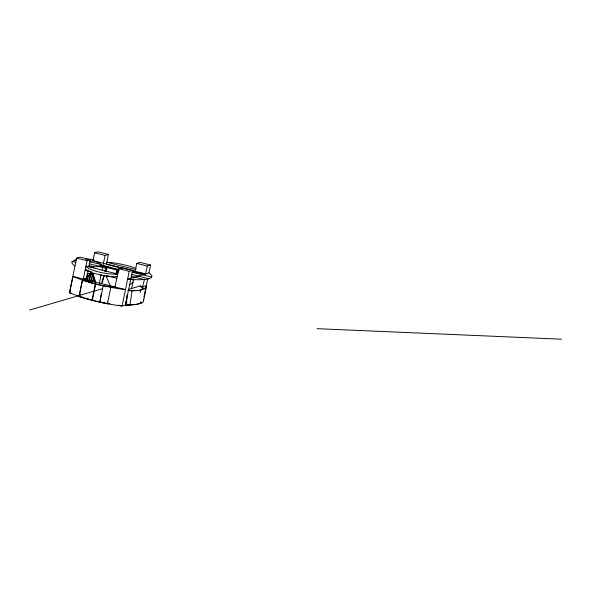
<?xml version="1.0" encoding="UTF-8"?>
<svg xmlns="http://www.w3.org/2000/svg" width="591" height="591" viewBox="0 0 591 591"><rect width="100%" height="100%" fill="white"/><g stroke="black" fill="none" stroke-linecap="round" stroke-linejoin="round"><path stroke-width="0.89" d="M126.969 294.975L126.526 305.037L138.013 304.21L142.172 302.666A82.903 12.684 11.6 0 0 143.458 299.74L143.458 299.74M134.32 304.705L125.462 305.052L122.101 306.042A40.247 6.154 11.6 0 1 107.466 303.752L107.68 301.949M125.89 301.388L125.462 305.052L136.048 304.468L142.172 302.666M140.532 303.419L140.769 301.624M101.63 266.009L101.741 265.226L100.884 264.266A26.625 4.071 11.6 0 0 92.994 260.675L89.588 261.68L101.172 264.591M130.781 279.115L125.462 305.052L129.976 304.963L132.074 290.691L139.18 290.417L141.803 289.642L142.571 288.438L140.193 285.955L128.483 289.405M101.327 293.424L99.835 302.186L107.466 303.752L109.978 303.552M88.99 266.74L90.423 259.752L79.977 257.122L76.616 258.112L69.442 292.804L71.312 293.269M109.446 286.583L110.842 287.329A40.247 6.154 11.6 0 0 125.469 289.62L72.966 276.411L69.598 292.84L83.213 297.923L99.835 302.186L103.203 285.763C96.621 283.746 88.805 283.414 83.242 279.011C92.551 284.714 104.164 286.059 114.935 286.982L110.842 287.329L103.203 285.763M72.966 276.411L82.481 280.2L79.135 296.63L83.915 297.827L81.883 296.808M83.265 279.27L87.062 260.742L90.423 259.752M87.209 274.113L87.342 273.456L93.171 274.128L95.683 282.55M86.618 278.28L88.281 270.19M86.943 280.43L87.298 278.701L86.707 278.058L83.397 279.033M90.792 271.402L90.246 274.084L93.171 274.128L86.559 276.086L87.815 280.297M91.531 267.826L91.893 266.039M106.328 264.613L108.419 254.44L97.973 251.81L94.612 252.808L92.994 260.675L128.986 269.725M91.967 300.331L95.336 283.909L82.504 280.208L87.291 281.405L83.863 279.691M95.676 284.005L92.299 300.427L93.245 300.176M99.975 265.61L99.746 266.711L106.808 268.484L107.037 267.383L99.975 265.61L101.224 265.241L108.522 266.977M99.377 283.119L101.172 274.364M102.073 269.984L105.058 255.43L108.419 254.44M103.425 278.76L104.134 275.303M104.851 271.808L105.59 268.211M106.048 271.557L107.037 267.383M106.173 271.609L106.653 269.267M92.351 300.442L107.466 303.752L110.842 287.329L115.023 286.99L118.776 268.72L122.138 267.73L132.583 270.353L130.966 278.221M115.991 274.054L116.841 269.932L118.628 270.301M116.117 274.106L116.988 269.888M117.314 274.52L118.111 270.619M117.461 274.431L118.134 271.129M132.583 270.353L129.222 271.343L122.101 306.042L118.621 305.163M131.623 288.467L133.603 278.834M134.837 272.813L136.772 263.409L140.126 262.419L150.579 265.049L148.962 272.916A60.733 9.293 11.6 0 1 151.894 276.418L151.577 277.342C148.6 279.831 144.3 279.388 140.665 279.728A60.733 9.293 11.6 0 1 127.604 279.211L148.962 272.916M140.178 292.722L140.717 290.085M144.559 279.004L142.32 287.869L145.061 288.585A82.903 12.684 11.6 0 0 146.346 285.667L142.985 286.657L140.193 285.955M151.68 277.039L132.561 272.288A27.622 4.226 11.6 0 1 145.6 273.906L147.218 266.039L150.579 265.049M143.894 297.103L147.743 278.863M143.598 300.568L146.487 286.495M72.383 278.738L72.885 276.448M69.997 290.521L69.494 292.811L69.524 291.223L70.78 289.885M102.383 282.35L104.082 275.34M101.497 283.739L103.972 275.251M80.383 294.215L78.972 296.586L82.371 280.156L87.298 278.701M74.998 265.98A59.75 9.138 11.6 0 1 72.183 261.503L76.187 259.752M129.385 284.847L133.285 282.528M145.061 288.585C140.119 291.149 134.356 290.802 128.971 290.543L131.815 290.765L131.246 290.624M92.913 281.456L93.777 281.205M93.208 300.162L92.314 300.427L84.653 298.086M29.55 310.053L102.287 288.748M89.766 274.121L93.171 274.128M317.042 328.677L561.45 339.19M87.431 273.744L89.758 273.855M127.671 290.329L132.074 290.691M82.481 280.2L85.148 280.474M72.183 261.503L75.759 262.382M94.612 252.808L105.058 255.43M136.772 263.409L147.218 266.039M135.871 269.622L106.801 262.308A18.306 2.8 11.6 0 1 136.078 268.543M130.751 270.168L145.6 273.906M106.395 264.295L121.369 268.063M131.941 270.722L135.465 271.609M76.616 258.112L87.062 260.742M118.776 268.72L129.222 271.343M102.967 265.603L118.828 269.592M100.788 265.47L119.493 270.176M106.89 267.428L116.841 269.932M74.71 260.07L76.394 260.498M89.182 263.712L100.559 266.571L92.137 266.844A26.625 4.071 11.6 0 1 88.82 266.541M131.446 274.342L149.035 278.767M116.759 270.988L118.407 271.402M88.872 265.632L94.013 266.925M131.268 276.3L144.211 279.55M131.121 279.351L133.765 280.016M85.097 270.286L91.265 271.838M106.247 275.605L116.819 278.265M129.185 304.764L129.976 304.963M85.606 298.256L88.14 298.891M99.465 301.742L107.466 303.752M106.114 276.004L110.65 286.709M92.853 274.224L95.107 281.804M92.469 274.342L94.723 281.922M92.026 274.468L94.287 282.047M90.622 274.881L92.624 281.619M90.179 275.014L92.189 281.752M88.827 275.413L90.578 281.309M88.384 275.546L90.142 281.442M87.003 275.953L88.502 281.006M117.158 276.588A18.328 3.923 10.6 0 1 97.722 274.327A18.328 3.923 10.6 0 1 85.444 268.61M85.444 259.109A59.75 9.138 11.6 0 1 87.076 259.139M87.919 259.161A59.75 9.138 11.6 0 1 93.873 259.486M117.683 274.054L85.961 266.076A18.328 4.041 10.4 0 0 98.224 271.867A18.328 4.041 10.4 0 0 117.683 274.054"/></g></svg>
